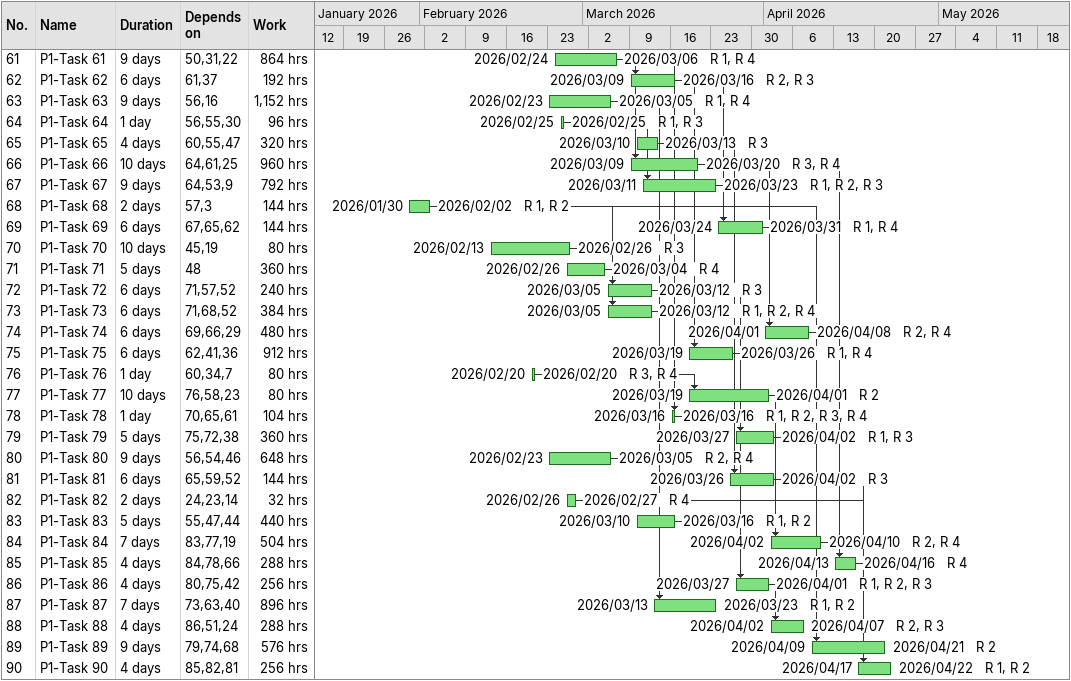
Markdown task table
| ID | Task | Duration | Start | Finish | Predecessors | Resources | Work (h) |
|---|---|---|---|---|---|---|---|
| 61 | P1-Task 61 | 9d | 2026-02-24 | 2026-03-06 | 50, 31, 22 | R 1, R 4 | 864 |
| 62 | P1-Task 62 | 6d | 2026-03-09 | 2026-03-16 | 61, 37 | R 2, R 3 | 192 |
| 63 | P1-Task 63 | 9d | 2026-02-23 | 2026-03-05 | 56, 16 | R 1, R 4 | 1152 |
| 64 | P1-Task 64 | 1d | 2026-02-25 | 2026-02-25 | 56, 55, 30 | R 1, R 3 | 96 |
| 65 | P1-Task 65 | 4d | 2026-03-10 | 2026-03-13 | 60, 55, 47 | R 3 | 320 |
| 66 | P1-Task 66 | 10d | 2026-03-09 | 2026-03-20 | 64, 61, 25 | R 3, R 4 | 960 |
| 67 | P1-Task 67 | 9d | 2026-03-11 | 2026-03-23 | 64, 53, 9 | R 1, R 2, R 3 | 792 |
| 68 | P1-Task 68 | 2d | 2026-01-30 | 2026-02-02 | 57, 3 | R 1, R 2 | 144 |
| 69 | P1-Task 69 | 6d | 2026-03-24 | 2026-03-31 | 67, 65, 62 | R 1, R 4 | 144 |
| 70 | P1-Task 70 | 10d | 2026-02-13 | 2026-02-26 | 45, 19 | R 3 | 80 |
| 71 | P1-Task 71 | 5d | 2026-02-26 | 2026-03-04 | 48 | R 4 | 360 |
| 72 | P1-Task 72 | 6d | 2026-03-05 | 2026-03-12 | 71, 57, 52 | R 3 | 240 |
| 73 | P1-Task 73 | 6d | 2026-03-05 | 2026-03-12 | 71, 68, 52 | R 1, R 2, R 4 | 384 |
| 74 | P1-Task 74 | 6d | 2026-04-01 | 2026-04-08 | 69, 66, 29 | R 2, R 4 | 480 |
| 75 | P1-Task 75 | 6d | 2026-03-19 | 2026-03-26 | 62, 41, 36 | R 1, R 4 | 912 |
| 76 | P1-Task 76 | 1d | 2026-02-20 | 2026-02-20 | 60, 34, 7 | R 3, R 4 | 80 |
| 77 | P1-Task 77 | 10d | 2026-03-19 | 2026-04-01 | 76, 58, 23 | R 2 | 80 |
| 78 | P1-Task 78 | 1d | 2026-03-16 | 2026-03-16 | 70, 65, 61 | R 1, R 2, R 3, R 4 | 104 |
| 79 | P1-Task 79 | 5d | 2026-03-27 | 2026-04-02 | 75, 72, 38 | R 1, R 3 | 360 |
| 80 | P1-Task 80 | 9d | 2026-02-23 | 2026-03-05 | 56, 54, 46 | R 2, R 4 | 648 |
| 81 | P1-Task 81 | 6d | 2026-03-26 | 2026-04-02 | 65, 59, 52 | R 3 | 144 |
| 82 | P1-Task 82 | 2d | 2026-02-26 | 2026-02-27 | 24, 23, 14 | R 4 | 32 |
| 83 | P1-Task 83 | 5d | 2026-03-10 | 2026-03-16 | 55, 47, 44 | R 1, R 2 | 440 |
| 84 | P1-Task 84 | 7d | 2026-04-02 | 2026-04-10 | 83, 77, 19 | R 2, R 4 | 504 |
| 85 | P1-Task 85 | 4d | 2026-04-13 | 2026-04-16 | 84, 78, 66 | R 4 | 288 |
| 86 | P1-Task 86 | 4d | 2026-03-27 | 2026-04-01 | 80, 75, 42 | R 1, R 2, R 3 | 256 |
| 87 | P1-Task 87 | 7d | 2026-03-13 | 2026-03-23 | 73, 63, 40 | R 1, R 2 | 896 |
| 88 | P1-Task 88 | 4d | 2026-04-02 | 2026-04-07 | 86, 51, 24 | R 2, R 3 | 288 |
| 89 | P1-Task 89 | 9d | 2026-04-09 | 2026-04-21 | 79, 74, 68 | R 2 | 576 |
| 90 | P1-Task 90 | 4d | 2026-04-17 | 2026-04-22 | 85, 82, 81 | R 1, R 2 | 256 |
